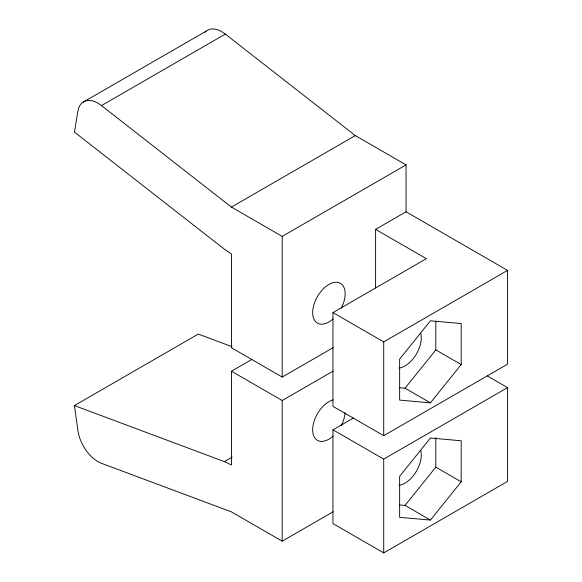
<?xml version="1.0" encoding="UTF-8"?>
<svg xmlns="http://www.w3.org/2000/svg" width="582" height="582" viewBox="0 0 582 582"><rect width="100%" height="100%" fill="white"/><g stroke="black" fill="none" stroke-linecap="round" stroke-linejoin="round"><path stroke-width="0.87" d="M399.608 387.714L405.036 388.201L435.809 349.92L435.809 321.38M430.418 402.853L461.191 364.572L461.191 323.548L430.418 320.798L399.645 359.079L399.645 400.103L430.418 402.853L405.036 388.201M399.608 504.943L405.036 505.423L435.809 467.142L435.809 437.715M430.418 520.075L461.191 481.801L461.191 440.77L430.418 438.02L399.645 476.302L399.645 517.333L430.418 520.075L405.036 505.423M82.397 102.599L206.246 31.093M333.217 347.614L282.205 377.063L231.44 347.76L231.44 253.978L224.39 249.198L74.431 132.085L77.952 111.031A28.714 16.58 60 0 1 101.472 105.589L225.329 34.091L355.296 135.584L406.054 164.895L406.054 211.783L507.569 270.39L507.569 364.172L383.72 435.678L332.962 406.374L332.962 312.592L426.359 258.67L375.601 229.366L375.601 287.974M101.472 105.589L231.44 207.09L355.296 135.584M231.44 207.09L282.205 236.394L406.054 164.895M375.601 229.366L406.054 211.783M333.151 511.76L282.205 541.18L231.44 511.876L101.472 463.301A28.714 16.58 60 0 1 77.952 430.702L74.431 405.574L198.28 334.075L232.167 346.741M74.431 405.574L224.39 461.628L231.44 464.982L231.44 371.207L251.824 359.436M231.44 371.207L282.205 400.511L333.217 371.054M332.962 312.592L383.72 341.896L507.569 270.39M224.39 461.628L232.233 457.096M487.163 375.834L507.569 387.619L507.569 481.394L383.72 552.9L332.962 523.596L332.962 429.814L353.369 418.036M332.962 429.814L383.72 459.118L507.569 387.619M435.809 349.92L461.191 364.572M435.809 467.142L461.191 481.801M383.72 341.896L383.72 435.678M383.72 459.118L383.72 552.9M282.205 236.394L282.205 377.063M282.205 400.511L282.205 541.18M333.108 318.907A22.974 13.262 -60 0 1 312.687 311.406A22.974 13.262 -60 0 1 335.028 282.306A22.974 13.262 -60 0 1 341.212 308.344M204.973 32.308A28.714 16.58 60 0 1 225.329 34.091M420.728 333.26A22.974 13.262 -60 0 1 415.912 354.838A22.974 13.262 -60 0 1 399.223 368.042M345.082 412.725A22.974 13.262 -60 0 1 341.212 425.573M333.108 436.129A22.974 13.262 -60 0 1 312.658 429.814A22.974 13.262 -60 0 1 333.108 399.892M420.728 450.483A22.974 13.262 -60 0 1 415.912 472.06A22.974 13.262 -60 0 1 399.223 485.264"/></g></svg>
